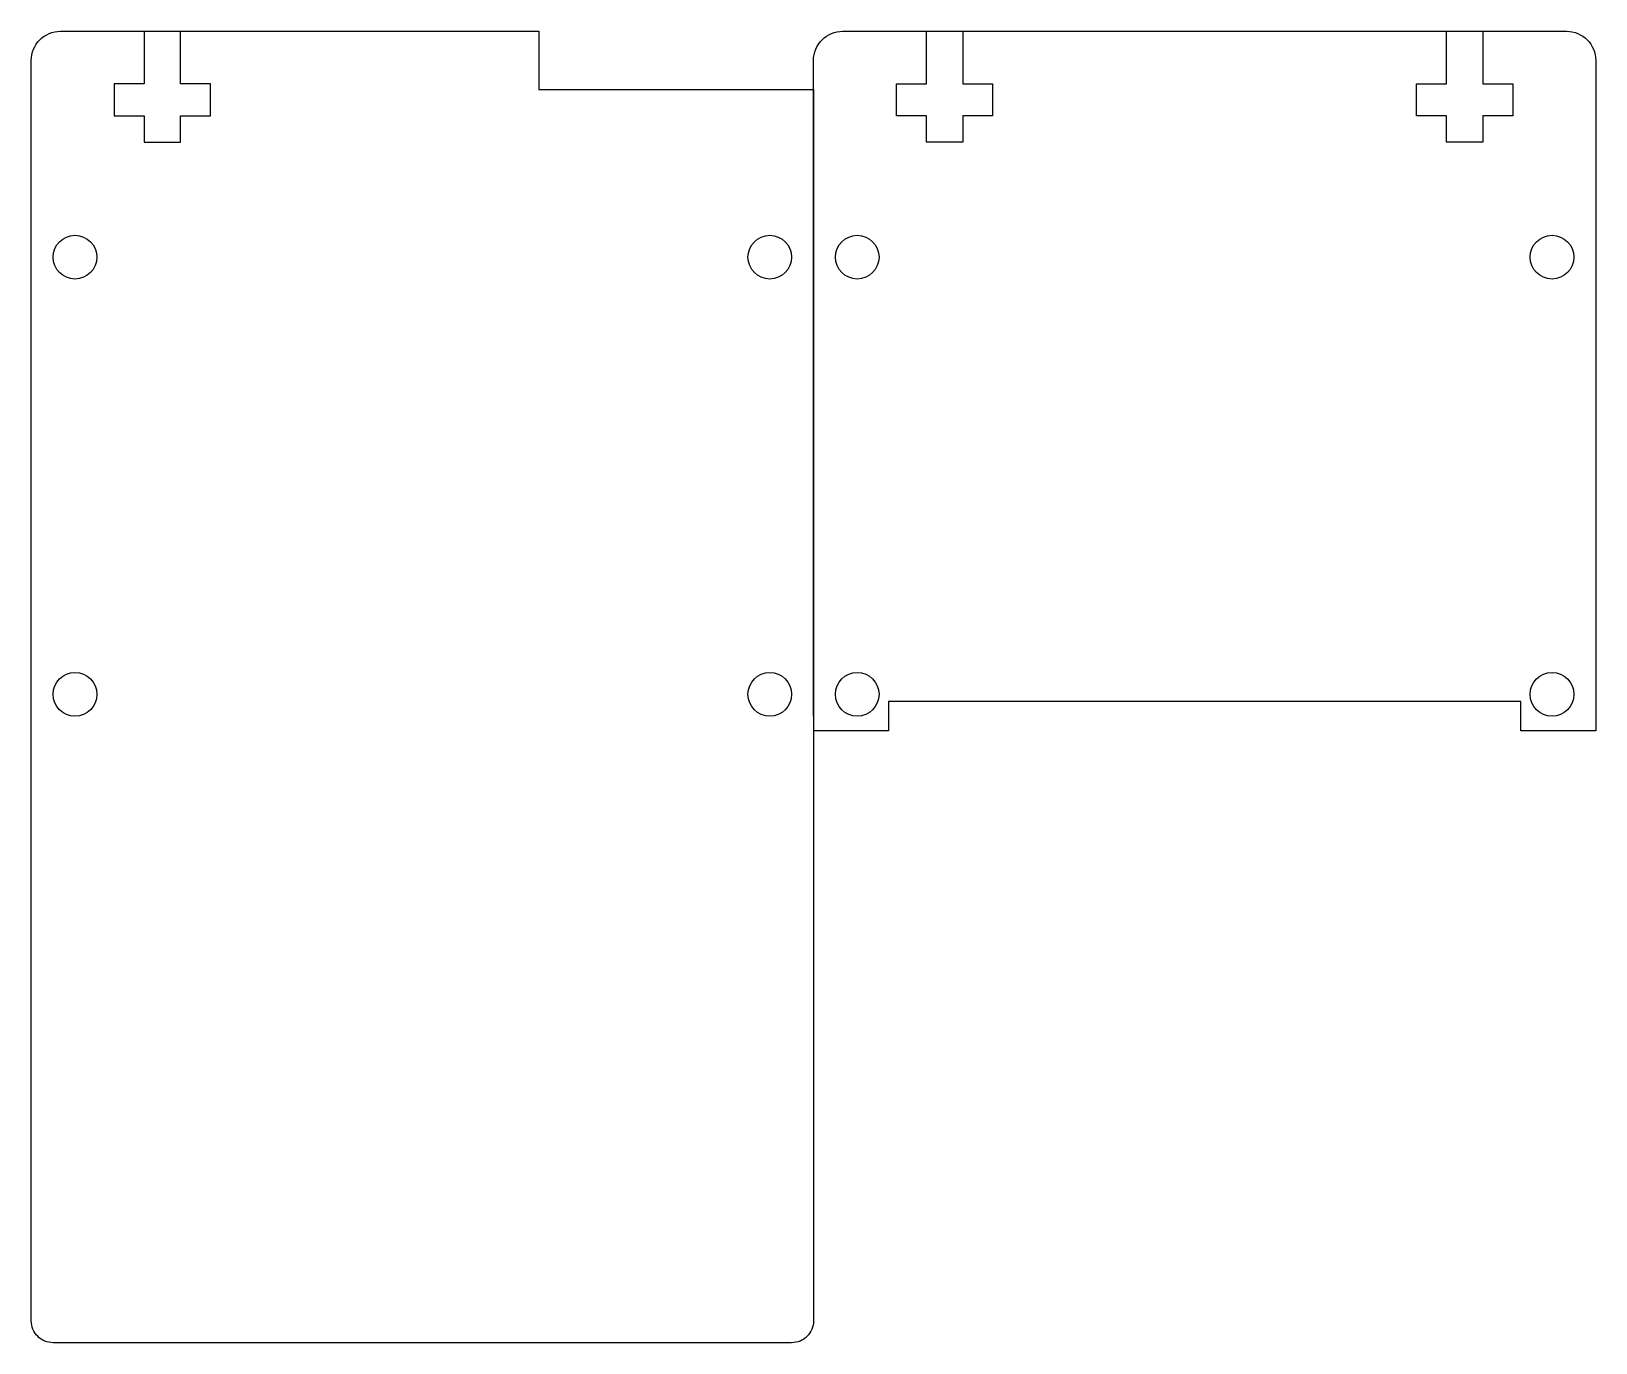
# Model space of a CAD drawing. Extents: x -27 to 81, y -31 to 59.
import ezdxf

# ---------------------------------------------------------------- set-up
doc = ezdxf.new("R2010")
doc.units = 0
doc.layers.add('CAMERA_COVER_BOTTOM', color=1, linetype='CONTINUOUS')

msp = doc.modelspace()

# ---------------------------------------------------------------- linework, layer by layer
at = {"layer": 'CAMERA_COVER_BOTTOM'}
for points in [[(8, 55), (26.85, 55), (26.85, -29.5, -0.414214), (25.35, -31), (-25.35, -31, -0.414214), (-26.85, -29.5), (-26.85, 57, -0.414214), (-24.85, 59), (8, 59), (8, 55)], [(26.85, 12), (26.85, 57, -0.414214), (28.85, 59), (78.55, 59, -0.414214), (80.55, 57), (80.55, 11), (75.4, 11), (75.4, 13), (32, 13), (32, 11), (26.85, 11)]]:
    msp.add_lwpolyline(points, format="xyb", dxfattribs=at)
for points in [[(-19.1, 59), (-19.1, 55.4), (-21.15, 55.4), (-21.15, 53.2), (-19.1, 53.2), (-19.1, 51.4), (-16.6, 51.4), (-16.6, 53.2), (-14.55, 53.2), (-14.55, 55.4), (-16.6, 55.4), (-16.6, 59)], [(37.1, 59), (37.1, 55.4), (39.15, 55.4), (39.15, 53.2), (37.1, 53.2), (37.1, 51.4), (34.6, 51.4), (34.6, 53.2), (32.55, 53.2), (32.55, 55.4), (34.6, 55.4), (34.6, 59)], [(72.8, 59), (72.8, 55.4), (74.85, 55.4), (74.85, 53.2), (72.8, 53.2), (72.8, 51.4), (70.3, 51.4), (70.3, 53.2), (68.25, 53.2), (68.25, 55.4), (70.3, 55.4), (70.3, 59)]]:
    msp.add_lwpolyline(points, dxfattribs=at)
for centre in [(-23.85, 43.5), (23.85, 43.5), (29.85, 43.5), (77.55, 43.5), (-23.85, 13.5), (23.85, 13.5), (29.85, 13.5), (77.55, 13.5)]:
    msp.add_circle(centre, 1.5, dxfattribs=at)

doc.saveas('drawing.dxf')
